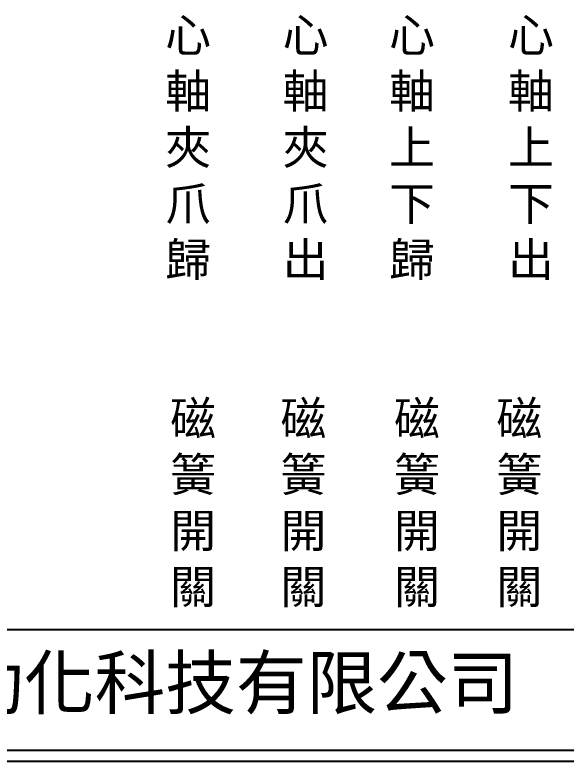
# Model space of a CAD drawing. Extents: x 325 to 612, y 3 to 207.
# Drawn here: x 395.6 to 459.5, y 3 to 89.4 of the extents above; entities that cross this region are included whole.
import ezdxf

# ---------------------------------------------------------------- set-up
doc = ezdxf.new("R2010")
doc.units = 0
doc.layers.add('圖框層', color=7, linetype='CONTINUOUS')
doc.layers.add('標尺寸層', color=3, linetype='CONTINUOUS')
doc.styles.add('CNS', font='romanc.shx', dxfattribs={"bigfont": 'chineset.shx'})
doc.styles.add('STSL', font='KAIU.TTF')

msp = doc.modelspace()

# ---------------------------------------------------------------- linework, layer by layer
at = {"layer": '圖框層', "color": 7}
for p, q in [((326.569, 18.25), (611.07, 18.25)), ((326.569, 4.25), (611.07, 4.25)), ((325.319, 3), (612.319, 3))]:
    msp.add_line(p, q, dxfattribs=at)

# ---------------------------------------------------------------- texts
at = {"layer": '圖框層', "color": 4, "style": 'STSL'}
msp.add_text('泓陞自動化科技有限公司', height=6, dxfattribs=at).set_placement((363.923, 9.076))
at = {"layer": '標尺寸層', "color": 7, "char_height": 3.9, "width": 4.96081, "attachment_point": 5, "style": 'CNS'}
for s, insert in [('{\\fDFKai-SB|b0|i0|c136|p65;心軸夾爪歸}', (415.676, 73.872)), ('{\\fDFKai-SB|b0|i0|c136|p65;心軸夾爪出}', (429.285, 73.872)), ('{\\fDFKai-SB|b0|i0|c136|p65;心軸上下歸}', (441.621, 73.872)), ('{\\fDFKai-SB|b0|i0|c136|p65;心軸上下出}', (455.411, 73.872)), ('{\\fDFKai-SB|b0|i0|c136|p65;磁簧開關}', (416.251, 32.724)), ('{\\fDFKai-SB|b0|i0|c136|p65;磁簧開關}', (429.038, 32.724)), ('{\\fDFKai-SB|b0|i0|c136|p65;磁簧開關}', (442.196, 32.724)), ('{\\fDFKai-SB|b0|i0|c136|p65;磁簧開關}', (454.064, 32.724))]:
    msp.add_mtext(s, dxfattribs=dict(at, insert=insert))

doc.saveas('drawing.dxf')
